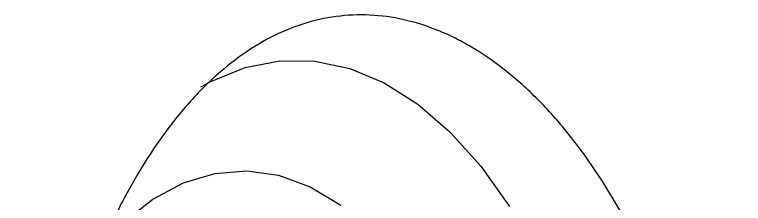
# Model space of a CAD drawing. Header units: inches. Extents: x 0 to 84, y -22 to 124.
# Drawn here: x 7.469 to 8.905, y 41.314 to 41.686 of the extents above; entities that cross this region are included whole.
import ezdxf

# ---------------------------------------------------------------- set-up
doc = ezdxf.new("R2010")
doc.units = ezdxf.units.IN
doc.header["$MEASUREMENT"] = 0
doc.layers.add('1', color=4, linetype='Continuous')

# ---------------------------------------------------------------- blocks, each defined once
blk = doc.blocks.new('2020 RELAY')
at = {"color": 8, "linetype": 'Continuous', "lineweight": 25, "flags": 128}
for points in [[(7.8358, 41.0437), (7.8557, 41.0545), (7.9231, 41.0816), (7.9917, 41.0949), (8.0607, 41.0943), (8.1295, 41.0797), (8.1973, 41.0514), (8.2633, 41.0095), (8.3269, 40.9547), (8.3875, 40.8874), (8.4443, 40.8084)], [(7.6834, 40.777), (7.7414, 40.8224), (7.8017, 40.8547), (7.8636, 40.8734), (7.9263, 40.8784), (7.9891, 40.8695), (8.051, 40.8469), (8.1114, 40.811)]]:
    blk.add_lwpolyline(points, dxfattribs=at)
at = {"layer": '1', "color": 3, "linetype": 'Continuous', "lineweight": 25}
blk.add_open_spline([(8.2752, 38.392), (8.2978, 38.3976), (8.3203, 38.4052), (8.3653, 38.4245), (8.3875, 38.4361), (8.4528, 38.4764), (8.4948, 38.5108), (8.5453, 38.5631), (8.5553, 38.5741), (8.575, 38.5969), (8.5848, 38.6089), (8.6134, 38.6458), (8.6318, 38.6719), (8.6846, 38.7549), (8.7168, 38.8163), (8.7531, 38.9008), (8.7602, 38.9182), (8.7738, 38.9534), (8.7804, 38.9712), (8.7993, 39.0255), (8.811, 39.0627), (8.8323, 39.139), (8.842, 39.1781), (8.855, 39.2383), (8.8591, 39.2586), (8.8668, 39.2997), (8.8704, 39.3206), (8.8871, 39.4255), (8.8961, 39.5108), (8.9032, 39.6407), (8.9045, 39.6843), (8.905, 39.7722), (8.9042, 39.8166), (8.8984, 39.9481), (8.8904, 40.0344), (8.8722, 40.1617), (8.8651, 40.2038), (8.8488, 40.2872), (8.8396, 40.328), (8.8095, 40.4471), (8.7857, 40.5226), (8.7513, 40.6119), (8.7442, 40.6295), (8.7295, 40.6642), (8.722, 40.6813), (8.6988, 40.7312), (8.6826, 40.7629), (8.632, 40.8534), (8.5956, 40.9077), (8.5466, 40.9678), (8.5366, 40.9794), (8.5165, 41.0017), (8.5063, 41.0123), (8.4756, 41.0428), (8.4547, 41.0613), (8.4124, 41.0945), (8.3908, 41.1092), (8.3581, 41.1285), (8.3471, 41.1345), (8.3249, 41.1454), (8.3137, 41.1505), (8.2578, 41.173), (8.2132, 41.1829), (8.1466, 41.1861), (8.1245, 41.1851), (8.0804, 41.1793), (8.0583, 41.1743), (7.9935, 41.1535), (7.9518, 41.132), (7.8914, 41.0882), (7.8716, 41.0717), (7.8424, 41.044), (7.8328, 41.0343), (7.8139, 41.014), (7.8046, 41.0034), (7.759, 40.9485), (7.7251, 40.898), (7.6857, 40.8266), (7.6779, 40.812), (7.6628, 40.7817), (7.6554, 40.7662), (7.6337, 40.7184), (7.6201, 40.6854), (7.5818, 40.5829), (7.5595, 40.5099), (7.5311, 40.3932), (7.5224, 40.353), (7.5071, 40.2717), (7.5004, 40.2305), (7.4831, 40.1052), (7.4754, 40.0195), (7.4705, 39.9097), (7.4698, 39.8876), (7.4689, 39.8437), (7.4687, 39.8218), (7.4687, 39.7561), (7.4698, 39.7125), (7.4738, 39.6255), (7.4767, 39.5822), (7.4827, 39.5174), (7.4849, 39.4959), (7.4899, 39.4528), (7.4926, 39.4314), (7.5015, 39.3676), (7.5083, 39.3258), (7.5201, 39.2642), (7.5242, 39.2438), (7.533, 39.2035), (7.5376, 39.1834), (7.5617, 39.0848), (7.5843, 39.0107), (7.6231, 38.9065), (7.6368, 38.873), (7.666, 38.8083), (7.6814, 38.7771), (7.7295, 38.6889), (7.7639, 38.6367), (7.8193, 38.5683), (7.8383, 38.5471), (7.8778, 38.5081), (7.8979, 38.4905), (7.9592, 38.4437), (8.0015, 38.4201), (8.0451, 38.4042)], degree=3, knots=[0, 0, 0, 0, 0.015625, 0.015625, 0.03125, 0.03125, 0.0625, 0.0625, 0.070313, 0.070313, 0.078125, 0.078125, 0.09375, 0.09375, 0.125, 0.125, 0.132813, 0.132813, 0.140625, 0.140625, 0.15625, 0.15625, 0.171875, 0.171875, 0.179688, 0.179688, 0.1875, 0.1875, 0.21875, 0.21875, 0.234375, 0.234375, 0.25, 0.25, 0.28125, 0.28125, 0.296875, 0.296875, 0.3125, 0.3125, 0.34375, 0.34375, 0.351563, 0.351563, 0.359375, 0.359375, 0.375, 0.375, 0.40625, 0.40625, 0.414063, 0.414063, 0.421875, 0.421875, 0.4375, 0.4375, 0.453125, 0.453125, 0.460938, 0.460938, 0.46875, 0.46875, 0.5, 0.5, 0.515625, 0.515625, 0.53125, 0.53125, 0.5625, 0.5625, 0.578125, 0.578125, 0.585938, 0.585938, 0.59375, 0.59375, 0.625, 0.625, 0.632813, 0.632813, 0.640625, 0.640625, 0.65625, 0.65625, 0.6875, 0.6875, 0.703125, 0.703125, 0.71875, 0.71875, 0.75, 0.75, 0.757813, 0.757813, 0.765625, 0.765625, 0.78125, 0.78125, 0.796875, 0.796875, 0.804688, 0.804688, 0.8125, 0.8125, 0.828125, 0.828125, 0.835938, 0.835938, 0.84375, 0.84375, 0.875, 0.875, 0.890625, 0.890625, 0.90625, 0.90625, 0.9375, 0.9375, 0.953125, 0.953125, 0.96875, 0.96875, 1, 1, 1, 1], dxfattribs=at)

msp = doc.modelspace()

# ---------------------------------------------------------------- block references
msp.add_blockref('2020 RELAY', (0, 0.5))

doc.saveas('drawing.dxf')
